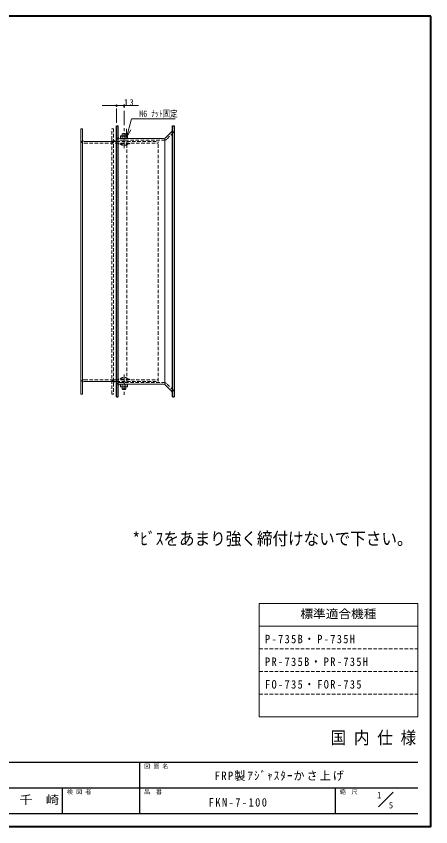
# Model space of a CAD drawing. Units: millimetres at full size, sheet at 1:5; details may follow other scales. Extents: x -1061 to 964, y -679 to 726.
# Drawn here: x 245 to 964, y -679 to 726 of the extents above; entities that cross this region are included whole.
import ezdxf
from ezdxf.enums import TextEntityAlignment as Align

# ---------------------------------------------------------------- set-up
doc = ezdxf.new("R2010")
doc.units = ezdxf.units.MM
doc.header["$LTSCALE"] = 5
doc.header["$PDMODE"] = 32
doc.header["$PDSIZE"] = 2.5
doc.linetypes.add('CHAIN1', pattern=[8, 5, -1, 1, -1])
doc.linetypes.add('DASHED1', pattern=[1.8, 1.2, -0.6])
doc.layers.add('0-0', color=7, linetype='Continuous', lineweight=18)
doc.styles.add('ＭＳ ゴシック', font='')
doc.styles.get('ＭＳ ゴシック').set_extended_font_data('MS Gothic')

msp = doc.modelspace()

# ---------------------------------------------------------------- linework, layer by layer
at = {"layer": '0-0', "color": 1, "lineweight": 40}
for p, q in [((963.599, 725.957), (-1061.401, 725.957)), ((963.599, -679.043), (963.599, 725.957)), ((963.599, -679.043), (-1061.401, -679.043))]:
    msp.add_line(p, q, dxfattribs=at)
at = {"layer": '0-0', "color": 4, "lineweight": 9}
for p, q in [((393.599, 570.957), (456.599, 570.957)), ((429.349, 522.815), (428.599, 522.065)), ((428.599, 522.065), (428.599, 518.457)), ((428.599, 522.065), (434.599, 522.065)), ((429.349, 522.815), (433.849, 522.815)), ((434.599, 522.065), (433.849, 522.815)), ((434.599, 522.065), (434.599, 518.457)), ((362.599, 508.957), (418.599, 508.957)), ((425.299, 518.157), (437.899, 518.157)), ((425.299, 513.957), (425.299, 518.157)), ((426.199, 518.457), (436.999, 518.457)), ((428.299, 513.957), (428.299, 518.157)), ((437.899, 518.157), (436.999, 518.457)), ((437.899, 513.957), (437.899, 518.157)), ((502.357, 514.406), (502.357, 87.508)), ((362.599, 92.957), (418.599, 92.957)), ((425.299, 87.957), (425.299, 83.757)), ((428.299, 87.957), (428.299, 83.757)), ((437.899, 87.957), (437.899, 83.757)), ((425.299, 83.757), (437.899, 83.757)), ((426.199, 83.457), (436.999, 83.457)), ((428.599, 79.848), (428.599, 83.457)), ((429.349, 79.098), (428.599, 79.848)), ((428.599, 79.848), (434.599, 79.848)), ((429.349, 79.098), (433.849, 79.098)), ((434.599, 79.848), (433.849, 79.098)), ((434.599, 79.848), (434.599, 83.457)), ((437.899, 83.757), (436.999, 83.457))]:
    msp.add_line(p, q, dxfattribs=at)
at = {"layer": '0-0', "color": 4, "linetype": 'CHAIN1', "lineweight": 9}
for p, q in [((418.599, 540.957), (418.599, 570.957)), ((431.599, 496.957), (431.599, 570.957)), ((431.599, 104.957), (431.599, 69.098))]:
    msp.add_line(p, q, dxfattribs=at)
at = {"layer": '0-0'}
for p, q in [((436.087, 515.768), (444.786, 548.234)), ((520.365, 548.234), (444.786, 548.234)), ((356.599, 530.957), (359.599, 530.957)), ((356.599, 70.957), (356.599, 530.957)), ((359.599, 530.957), (359.599, 70.957)), ((436.087, 515.768), (436.087, 530.768)), ((436.087, 515.768), (443.587, 528.758)), ((514.135, 525.735), (503.821, 515.421)), ((500.286, 513.957), (424.599, 513.957)), ((500.286, 87.957), (424.599, 87.957)), ((514.135, 76.178), (503.821, 86.492)), ((356.599, 70.957), (359.599, 70.957)), ((872.988, -644.297), (898.242, -619.043))]:
    msp.add_line(p, q, dxfattribs=at)
at = {"layer": '0-0', "color": 5, "lineweight": 25}
for p, q in [((418.599, 535.957), (421.599, 535.957)), ((418.599, 65.957), (418.599, 535.957)), ((421.599, 65.957), (421.599, 535.957)), ((515.599, 535.957), (518.599, 535.957)), ((515.599, 65.957), (515.599, 535.957)), ((518.599, 535.957), (518.599, 65.957)), ((418.599, 65.957), (421.599, 65.957)), ((515.599, 65.957), (518.599, 65.957))]:
    msp.add_line(p, q, dxfattribs=at)
at = {"layer": '0-0', "color": 4, "linetype": 'DASHED1', "lineweight": 9}
for p, q in [((410.599, 530.957), (413.599, 530.957)), ((410.599, 70.957), (410.599, 530.957)), ((413.599, 530.957), (413.599, 70.957)), ((516.842, 524.199), (505.357, 512.714)), ((362.599, 505.957), (490.599, 505.957)), ((418.599, 508.957), (490.599, 508.957)), ((422.099, 504.957), (422.099, 505.957)), ((424.599, 510.957), (501.114, 510.957)), ((436.599, 92.957), (436.599, 508.957)), ((441.099, 505.957), (441.099, 504.957)), ((490.599, 92.957), (490.599, 508.957)), ((441.099, 504.957), (422.099, 504.957)), ((362.599, 95.957), (490.599, 95.957)), ((418.599, 92.957), (490.599, 92.957)), ((422.099, 96.957), (422.099, 95.957)), ((441.099, 96.957), (422.099, 96.957)), ((424.599, 90.957), (501.114, 90.957)), ((441.099, 95.957), (441.099, 96.957)), ((516.842, 77.714), (505.357, 89.199)), ((410.599, 70.957), (413.599, 70.957))]:
    msp.add_line(p, q, dxfattribs=at)
at = {"layer": '0-0', "color": 3}
for p, q in [((666.099, -292.258), (941.099, -292.258)), ((666.099, -488.686), (666.099, -292.258)), ((941.099, -488.686), (941.099, -292.258)), ((666.099, -331.543), (941.099, -331.543)), ((666.099, -488.686), (941.099, -488.686))]:
    msp.add_line(p, q, dxfattribs=at)
at = {"layer": '0-0', "linetype": 'DASHED1'}
for p, q in [((666.099, -370.829), (941.099, -370.829)), ((666.099, -410.115), (941.099, -410.115)), ((666.099, -449.4), (941.099, -449.4))]:
    msp.add_line(p, q, dxfattribs=at)
at = {"layer": '0-0', "color": 6, "lineweight": 25}
for p, q in [((-1038.901, -567.258), (941.099, -567.258)), ((458.957, -656.543), (458.957, -567.258)), ((941.099, -611.9), (-76.758, -611.9)), ((325.028, -656.543), (325.028, -611.9)), ((798.242, -656.543), (798.242, -611.9)), ((941.099, -656.543), (-1038.901, -656.543))]:
    msp.add_line(p, q, dxfattribs=at)
at = {"layer": '0-0', "color": 4, "lineweight": 9}
for points in [[(425.299, 518.157), (426.199, 518.457), (428.299, 518.157)], [(428.299, 518.157), (431.599, 518.457), (434.899, 518.157)], [(434.899, 513.957), (434.899, 518.157), (436.999, 518.457)], [(434.899, 87.957), (434.899, 83.757), (436.999, 83.457)], [(425.299, 83.757), (426.199, 83.457), (428.299, 83.757)], [(428.299, 83.757), (431.599, 83.457), (434.899, 83.757)]]:
    msp.add_lwpolyline(points, dxfattribs=at)
at = {"layer": '0-0'}
for centre, radius, start, end in [((510.599, 529.27), 5, 315, 360), ((424.599, 516.957), 3, 180, 270), ((500.286, 518.957), 5, 270, 315), ((424.599, 84.957), 3, 90, 180), ((500.286, 82.957), 5, 45, 90), ((510.599, 72.643), 5, 0, 45)]:
    msp.add_arc(centre, radius, start, end, dxfattribs=at)
at = {"layer": '0-0', "color": 4, "linetype": 'DASHED1', "lineweight": 9}
for centre, radius, start, end in [((512.599, 528.442), 6, 315, 0), ((362.599, 511.957), 6, 180, 270), ((416.599, 511.957), 6, 180, 270), ((416.599, 511.957), 3, 180, 270), ((424.599, 516.957), 6, 180, 270), ((501.114, 516.957), 6, 270, 315), ((431.599, 511.623), 9.667, 223.60282, 316.39718), ((431.599, 90.29), 9.667, 43.60282, 136.39718), ((362.599, 89.957), 6, 90, 180), ((416.599, 89.957), 6, 90, 180), ((416.599, 89.957), 3, 90, 180), ((424.599, 84.957), 6, 90, 180), ((501.114, 84.957), 6, 45, 90), ((512.599, 73.471), 6, 0, 45)]:
    msp.add_arc(centre, radius, start, end, dxfattribs=at)
at = {"layer": '0-0', "color": 4, "lineweight": 9}
for centre, start, end in [((362.599, 511.957), 180, 270), ((362.599, 89.957), 90, 180)]:
    msp.add_arc(centre, 3, start, end, dxfattribs=at)
at = {"layer": '0-0', "color": 4}
for p in [(418.599, 570.957), (431.599, 570.957)]:
    msp.add_point(p, dxfattribs=at)

# ---------------------------------------------------------------- texts
at = {"layer": '0-0', "style": 'ＭＳ ゴシック'}
for s, height, width, p in [('M6 ﾅｯﾄ固定', 11, 0.85, (457.865, 548.234)), ('*ﾋﾞｽをあまり強く締付けないで下さい。', 21.99, 0.9, (446.099, -197.258)), ('標準適合機種', 14.66, 1.1, (737.349, -321.9)), ('国 内 仕 様', 21.99, 0.9, (789.849, -542.258)), ('千\u3000崎', 14.66, 1.15, (250.028, -644.222))]:
    msp.add_text(s, height=height, dxfattribs=dict(at, width=width)).set_placement(p, align=Align.BOTTOM_LEFT)
for s, height, p in [('図 面 名', 7.331, (466.457, -579.758)), ('検 図 者', 7.331, (332.528, -624.4)), ('品\u3000番', 7.331, (466.457, -624.4)), ('縮\u3000尺', 7.331, (805.742, -624.4)), ('1', 11, (870.449, -632.805)), ('5', 11, (890.809, -650.495))]:
    msp.add_text(s, height=height, dxfattribs=at).set_placement(p, align=Align.BOTTOM_LEFT)
at = {"layer": '0-0', "attachment_point": 7, "style": 'ＭＳ ゴシック'}
for s, insert, char_height in [('\\T1.36;\\W0.9;13', (431.599, 570.957), 11), ('\\T1.26;\\W0.9;P-735B・P-735H', (676.099, -361.186), 14.66), ('\\T1.26;\\W0.9;PR-735B・PR-735H', (676.099, -400.472), 14.66), ('\\T1.26;\\W0.9;FO-735・FOR-735', (676.099, -439.758), 14.66), ('\\T1.2;\\W0.95;FRP製ｱｼﾞｬｽﾀｰかさ上げ', (588.778, -599.579), 14.66), ('\\T1.28;\\W0.9;FKN-7-100', (578.599, -644.222), 14.66)]:
    msp.add_mtext(s, dxfattribs=dict(at, insert=insert, char_height=char_height))

doc.saveas('drawing.dxf')
